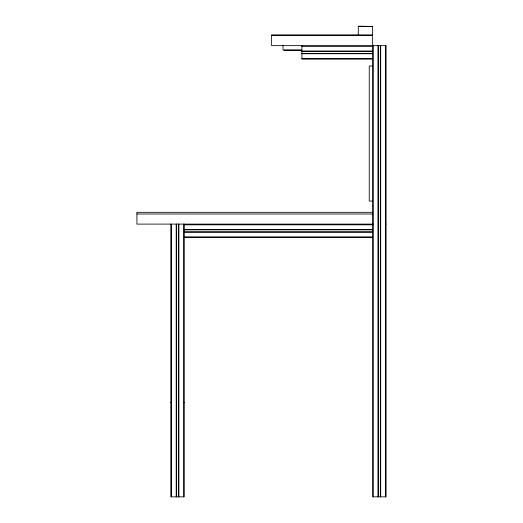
<?xml version="1.0" encoding="UTF-8"?>
<svg xmlns="http://www.w3.org/2000/svg" width="523" height="523" viewBox="0 0 523 523"><rect width="100%" height="100%" fill="white"/><g stroke="black" fill="none" stroke-linecap="round" stroke-linejoin="round"><path stroke-width="0.78" d="M358.275 34.871L358.275 26.49L358.824 26.15L372.618 26.49L372.618 496.85L386.085 496.85L386.085 45.645L271.6 45.645L271.6 34.871L372.618 34.871M358.275 26.49L372.618 26.49M271.6 35.544L372.618 35.544M301.908 46.351L372.618 46.351M301.575 49.953L283.008 49.953L283.008 45.645M283.93 50.293L300.928 50.293M301.908 51.032L372.618 51.032M301.908 51.372L372.618 51.372M301.908 53.392L372.618 53.392M301.908 53.725L372.618 53.725M301.908 58.413L372.618 58.413M372.618 59.112L301.908 59.112L301.908 45.645M372.618 66.003L369.251 66.003L369.251 201.08L372.618 201.08M372.618 212.325L136.915 212.325L136.915 224.106L373.324 224.106M136.915 214.005L372.618 214.005M385.379 224.106L386.085 224.106M184.286 224.812L372.618 224.812M184.286 229.492L372.618 229.492M184.286 229.832L372.618 229.832M184.286 231.852L372.618 231.852M184.286 232.186L372.618 232.186M184.286 236.873L372.618 236.873M184.286 237.579L372.618 237.579M170.818 402.566L171.524 402.566M183.586 402.566L184.286 402.566M385.379 45.645L385.379 496.85M380.698 45.645L380.698 496.85M380.365 45.645L380.365 496.85M378.345 45.645L378.345 496.85M378.005 45.645L378.005 496.85M373.324 45.645L373.324 496.85M184.286 224.106L184.286 496.85L170.818 496.85L170.818 224.106M183.586 224.106L183.586 496.85M178.899 224.106L178.899 496.85M178.565 224.106L178.565 496.85M176.545 224.106L176.545 496.85M176.205 224.106L176.205 496.85M171.524 224.106L171.524 496.85"/></g></svg>
